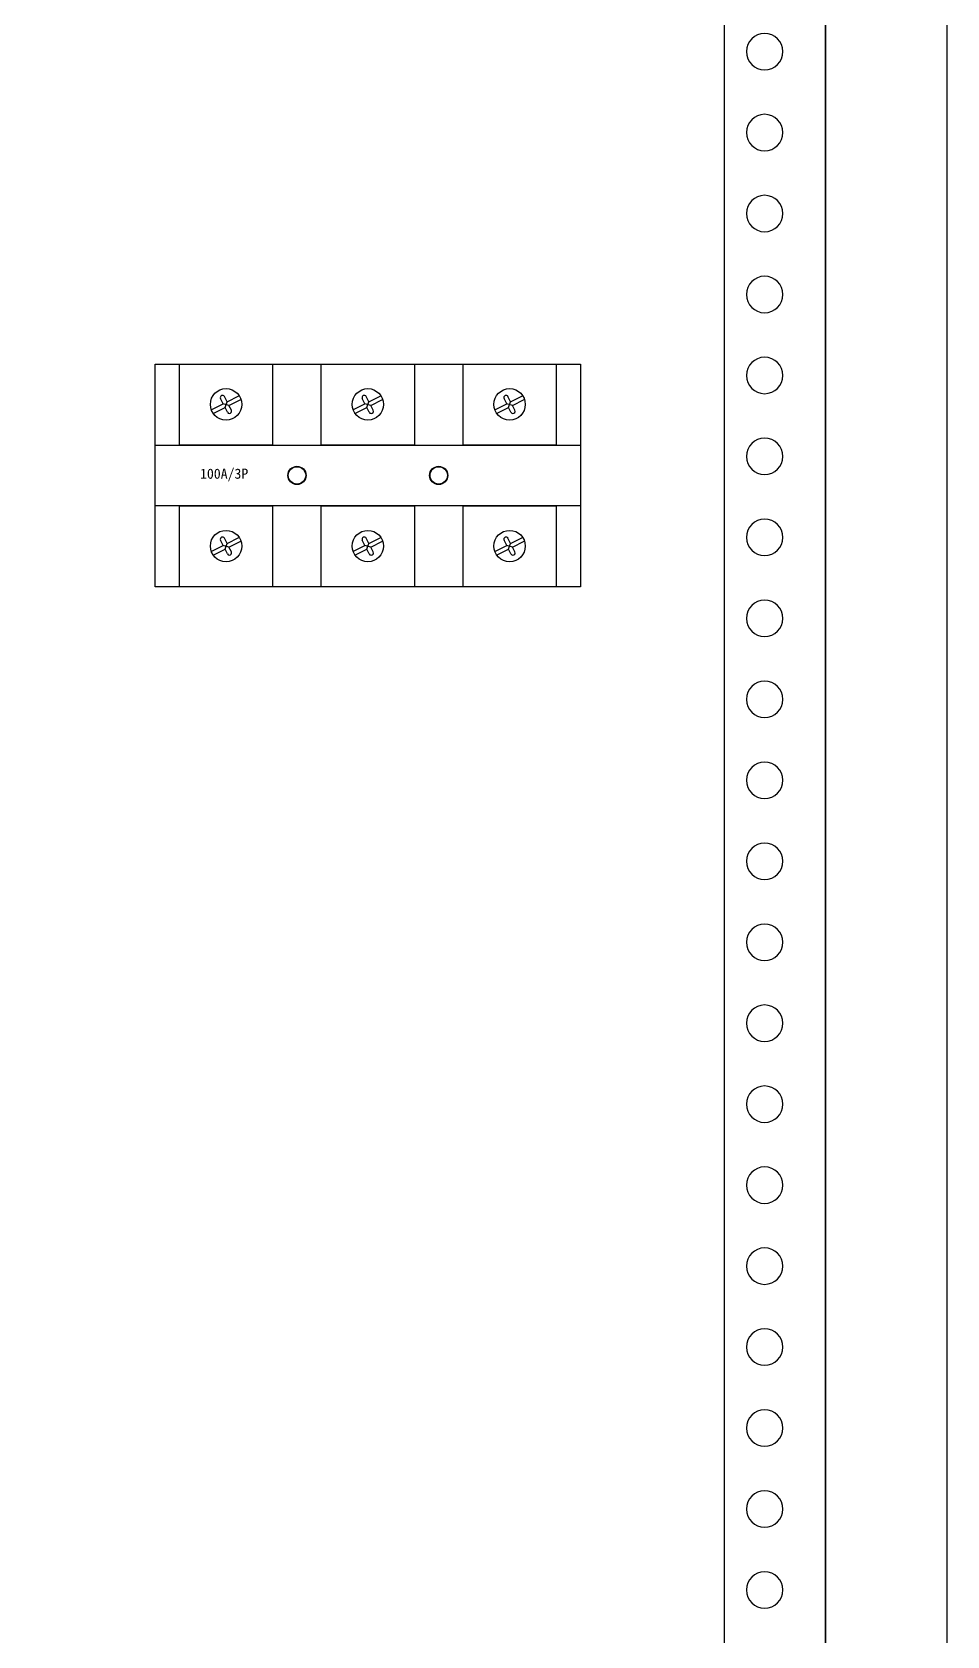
# Model space of a CAD drawing. Extents: x 1450596 to 1451196, y 398731 to 400331.
# Drawn here: x 1450970.2 to 1451196, y 399074.7 to 399470.9 of the extents above; entities that cross this region are included whole.
import ezdxf

# ---------------------------------------------------------------- set-up
doc = ezdxf.new("R2010")
doc.units = 0
doc.header["$MEASUREMENT"] = 0
doc.layers.add('LY-JS-BJ', color=7, linetype='Continuous')
doc.layers.add('布置图', color=20, linetype='Continuous')

# ---------------------------------------------------------------- blocks, each defined once
blk = doc.blocks.new('A$Ccfe704a4')
for p, q in [((-88.04, -6.11), (-88.04, -6.07)), ((-87.24, -9.32), (-84.33, -7.85)), ((-86.75, -6.15), (-86.75, -6.07)), ((-53.04, -6.11), (-53.04, -6.07)), ((-52.24, -9.32), (-49.33, -7.85)), ((-51.75, -6.15), (-51.75, -6.07)), ((-18.04, -6.11), (-18.04, -6.07)), ((-17.24, -9.32), (-14.33, -7.85)), ((-16.75, -6.15), (-16.75, -6.07)), ((-91.17, -11.31), (-88.21, -9.81)), ((-90.7, -12.2), (-87.76, -10.71)), ((-88.21, -9.81), (-88.87, -8.52)), ((-86.79, -10.22), (-88.21, -9.81)), ((-87.24, -9.32), (-87.9, -8.03)), ((-87.76, -10.71), (-87.24, -9.32)), ((-87.16, -11.89), (-87.76, -10.71)), ((-86.79, -10.22), (-83.88, -8.75)), ((-86.19, -11.4), (-86.79, -10.22)), ((-56.17, -11.31), (-53.21, -9.81)), ((-55.7, -12.2), (-52.76, -10.71)), ((-53.21, -9.81), (-53.87, -8.52)), ((-51.79, -10.22), (-53.21, -9.81)), ((-52.24, -9.32), (-52.9, -8.03)), ((-52.76, -10.71), (-52.24, -9.32)), ((-52.16, -11.89), (-52.76, -10.71)), ((-51.79, -10.22), (-48.88, -8.75)), ((-51.19, -11.4), (-51.79, -10.22)), ((-21.17, -11.31), (-18.21, -9.81)), ((-20.7, -12.2), (-17.76, -10.71)), ((-18.21, -9.81), (-18.87, -8.52)), ((-16.79, -10.22), (-18.21, -9.81)), ((-17.24, -9.32), (-17.9, -8.03)), ((-17.76, -10.71), (-17.24, -9.32)), ((-17.16, -11.89), (-17.76, -10.71)), ((-16.79, -10.22), (-13.88, -8.75)), ((-16.19, -11.4), (-16.79, -10.22)), ((-76, -20), (-64, -20)), ((-88.21, -44.81), (-88.87, -43.52)), ((-88.04, -41.11), (-88.04, -41.07)), ((-87.24, -44.32), (-87.9, -43.03)), ((-87.24, -44.32), (-84.33, -42.85)), ((-86.75, -41.15), (-86.75, -41.07)), ((-53.21, -44.81), (-53.87, -43.52)), ((-53.04, -41.11), (-53.04, -41.07)), ((-52.24, -44.32), (-52.9, -43.03)), ((-52.24, -44.32), (-49.33, -42.85)), ((-51.75, -41.15), (-51.75, -41.07)), ((-18.21, -44.81), (-18.87, -43.52)), ((-18.04, -41.11), (-18.04, -41.07)), ((-17.24, -44.32), (-17.9, -43.03)), ((-17.24, -44.32), (-14.33, -42.85)), ((-16.75, -41.15), (-16.75, -41.07)), ((-91.17, -46.31), (-88.21, -44.81)), ((-90.7, -47.2), (-87.76, -45.71)), ((-86.79, -45.22), (-88.21, -44.81)), ((-87.76, -45.71), (-87.24, -44.32)), ((-87.16, -46.89), (-87.76, -45.71)), ((-86.79, -45.22), (-83.88, -43.75)), ((-86.19, -46.4), (-86.79, -45.22)), ((-56.17, -46.31), (-53.21, -44.81)), ((-55.7, -47.2), (-52.76, -45.71)), ((-51.79, -45.22), (-53.21, -44.81)), ((-52.76, -45.71), (-52.24, -44.32)), ((-52.16, -46.89), (-52.76, -45.71)), ((-51.79, -45.22), (-48.88, -43.75)), ((-51.19, -46.4), (-51.79, -45.22)), ((-21.17, -46.31), (-18.21, -44.81)), ((-20.7, -47.2), (-17.76, -45.71)), ((-16.79, -45.22), (-18.21, -44.81)), ((-17.76, -45.71), (-17.24, -44.32)), ((-17.16, -46.89), (-17.76, -45.71)), ((-16.79, -45.22), (-13.88, -43.75)), ((-16.19, -46.4), (-16.79, -45.22))]:
    blk.add_line(p, q)
for points in [[(-105, 0), (0, 0), (0, -55), (-105, -55)], [(-99, 0), (-76, 0), (-76, -20), (-99, -20)], [(-64, 0), (-41, 0), (-41, -20), (-64, -20)], [(-29, 0), (-6, 0), (-6, -20), (-29, -20)], [(-105, -20), (0, -20), (0, -35), (-105, -35)], [(-99, -35), (-76, -35), (-76, -55), (-99, -55)], [(-64, -35), (-41, -35), (-41, -55), (-64, -55)], [(-29, -35), (-6, -35), (-6, -55), (-29, -55)]]:
    blk.add_lwpolyline(points, close=True)
for centre, radius in [((-87.5, -9.95), 3.88), ((-52.5, -9.95), 3.88), ((-17.5, -9.95), 3.88), ((-70, -27.5), 2.15), ((-35, -27.5), 2.15), ((-87.5, -44.95), 3.88), ((-52.5, -44.95), 3.88), ((-17.5, -44.95), 3.88)]:
    blk.add_circle(centre, radius)
for centre, start, end in [((-88.38, -8.27), 26.8565, 206.8565), ((-53.38, -8.27), 26.8565, 206.8565), ((-18.38, -8.27), 26.8565, 206.8565), ((-86.67, -11.65), 206.8565, 26.8565), ((-51.67, -11.65), 206.8565, 26.8565), ((-16.67, -11.65), 206.8565, 26.8565), ((-88.38, -43.27), 26.8565, 206.8565), ((-53.38, -43.27), 26.8565, 206.8565), ((-18.38, -43.27), 26.8565, 206.8565), ((-86.67, -46.65), 206.8565, 26.8565), ((-51.67, -46.65), 206.8565, 26.8565), ((-16.67, -46.65), 206.8565, 26.8565)]:
    blk.add_arc(centre, 0.545, start, end)
at = {"insert": (-93.93, -25.82), "char_height": 2.5, "width": 3.1179, "attachment_point": 1}
blk.add_mtext('100A/3P', dxfattribs=at)
blk = doc.blocks.new('TC100A 3P')
at = {"color": 6}
for centre in [(35.36, 27.17), (70.36, 27.17)]:
    blk.add_circle(centre, 2.25, dxfattribs=at)
at = {"color": 0}
blk.add_blockref('A$Ccfe704a4', (105.36, 54.67), dxfattribs=at)
blk = doc.blocks.new('*U18')
at = {"layer": 'LY-JS-BJ', "color": 6}
blk.add_circle((0, 0), 4.5, dxfattribs=at)
blk = doc.blocks.new('*U19')
at = {"layer": 'LY-JS-BJ', "color": 0, "linetype": 'ByBlock', "lineweight": -2, "transparency": 16777216}
for p in [(0, -740), (0, -760), (0, -780), (0, -800), (0, -820), (0, -840), (0, -860), (0, -880), (0, -900), (0, -920), (0, -940), (0, -960), (0, -980), (0, -1000), (0, -1020), (0, -1040), (0, -1060), (0, -1080), (0, -1100), (0, -1120)]:
    blk.add_blockref('*U18', p, dxfattribs=at)

msp = doc.modelspace()

# ---------------------------------------------------------------- linework, layer by layer
at = {"layer": 'LY-JS-BJ', "color": 6, "ltscale": 50}
msp.add_lwpolyline([(1451166.04, 400276.08), (1451166.04, 398731.08)], dxfattribs=at)
at = {"layer": 'LY-JS-BJ', "color": 6, "lineweight": -3}
msp.add_lwpolyline([(1451141.04, 400216.08), (1451141.04, 398816.08), (1451166.04, 398816.08), (1451166.04, 400216.08)], close=True, dxfattribs=at)
at = {"layer": '布置图', "ltscale": 50}
msp.add_lwpolyline([(1450596.04, 400331.08), (1451196.04, 400331.08), (1451196.04, 398731.08), (1450596.04, 398731.08)], close=True, dxfattribs=at)

# ---------------------------------------------------------------- block references
at = {"color": 6}
msp.add_blockref('TC100A 3P', (1451000.21, 399334.22), dxfattribs=at)
at = {"layer": 'LY-JS-BJ', "color": 6, "lineweight": -3, "xscale": -1}
msp.add_blockref('*U19', (1451151.04, 400206.08), dxfattribs=at)

doc.saveas('drawing.dxf')
